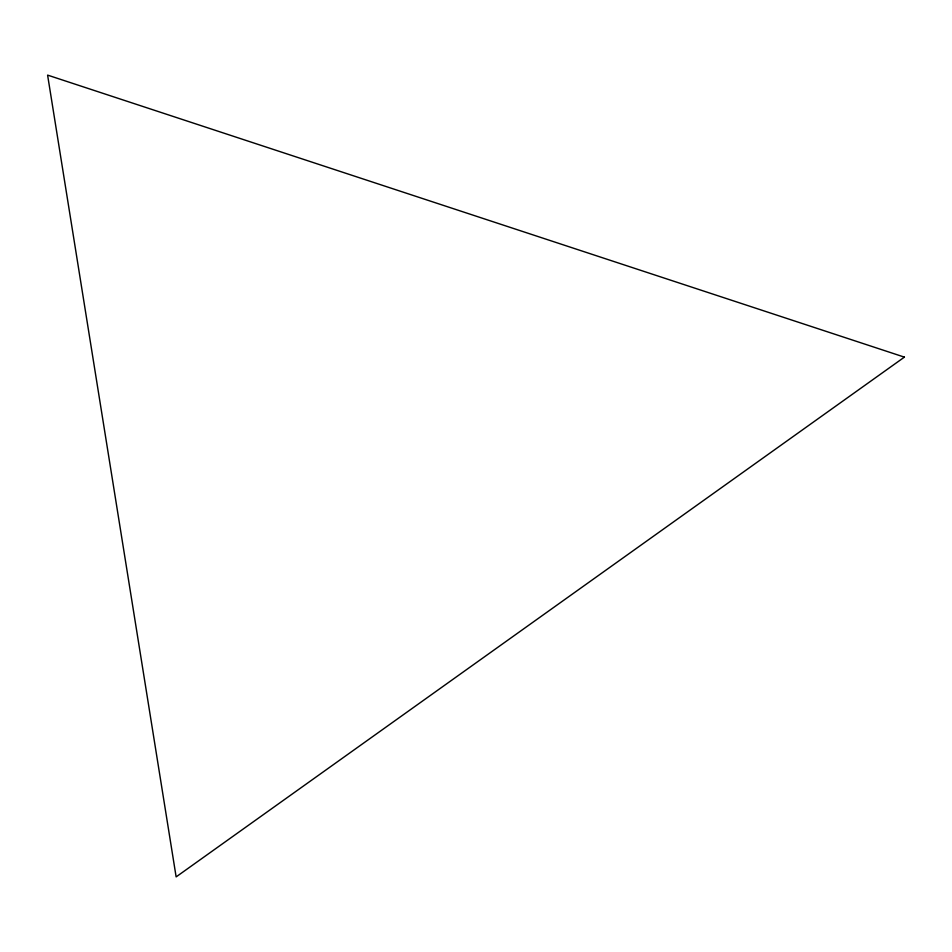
<?xml version="1.0" encoding="UTF-8"?>
<svg xmlns="http://www.w3.org/2000/svg" width="952" height="952" viewBox="0 0 952 952"><rect width="100%" height="100%" fill="white"/><g stroke="black" fill="none" stroke-linecap="round" stroke-linejoin="round"><path stroke-width="1.43" d="M904.4 357.131L176.132 876.887L47.6 75.113L904.4 357.131"/></g></svg>
